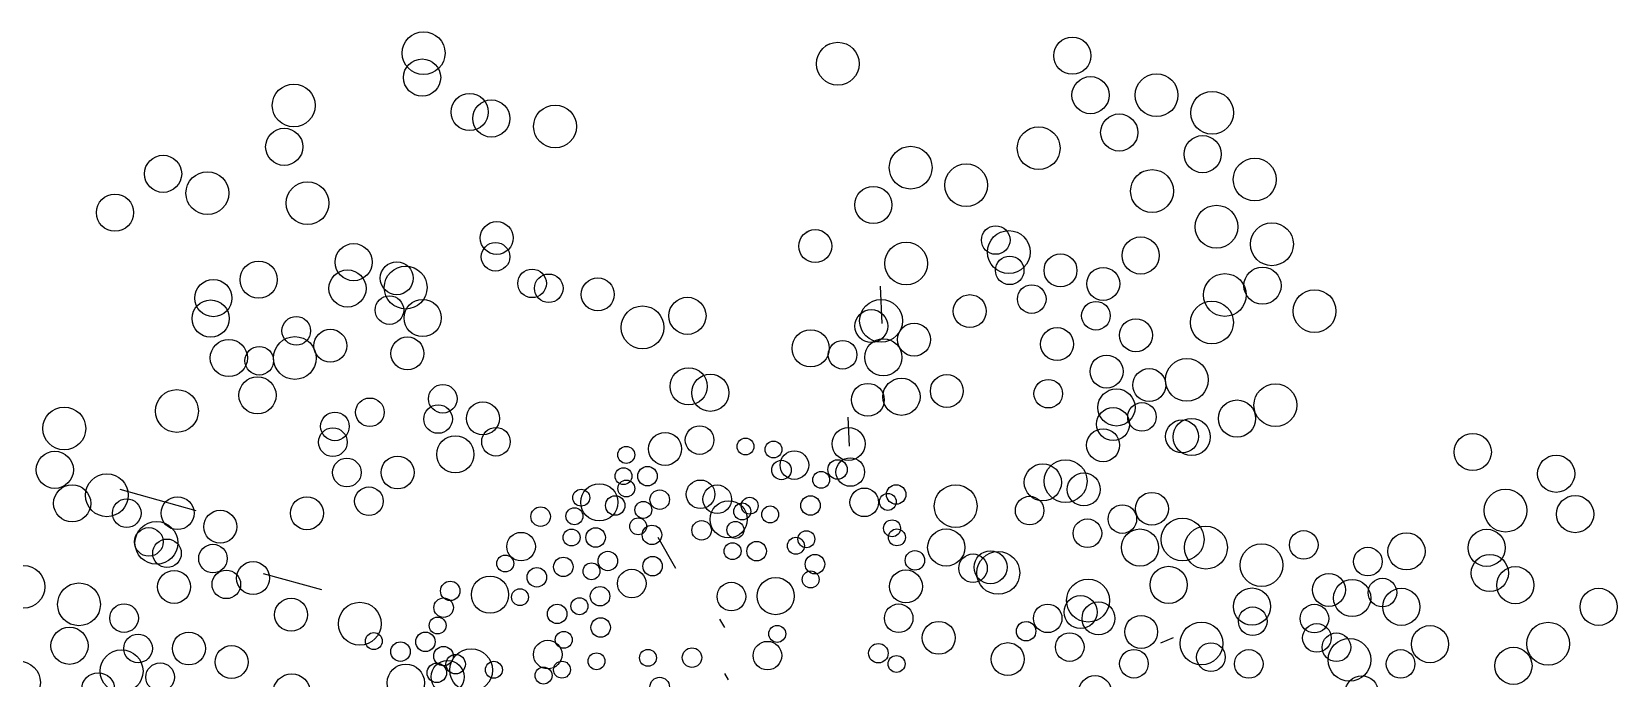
# Model space of a CAD drawing. Header units: millimetres. Extents: x 441156 to 441876, y 4514765 to 4515211.
# Drawn here: x 441429.584 to 441430.899, y 4514834.566 to 4514835.102 of the extents above; entities that cross this region are included whole.
import ezdxf

# ---------------------------------------------------------------- set-up
doc = ezdxf.new("R2010")
doc.units = ezdxf.units.MM
doc.layers.add('01_piscinas', color=254, linetype='Continuous')

msp = doc.modelspace()

# ---------------------------------------------------------------- linework, layer by layer
at = {"layer": '01_piscinas'}
for p, q in [((441430.24276375, 4514835.09087894, 0.00000076), (441430.24610121, 4514835.09232582, 0.00000076)), ((441430.50334688, 4514834.98527277, 0.00000076), (441430.50668435, 4514834.98671966, 0.00000076)), ((441430.22639835, 4514834.93611501, 0.00000076), (441430.22896564, 4514834.937228, 0.00000076)), ((441430.28956962, 4514834.86036753, 0.00000076), (441430.28803978, 4514834.89133213, 0.00000076)), ((441430.42684692, 4514834.85487949, 0.00000076), (441430.4294142, 4514834.85599248, 0.00000076)), ((441430.26240287, 4514834.75879855, 0.00000076), (441430.26122607, 4514834.78261747, 0.00000076)), ((441429.72076212, 4514834.70515435, 0.00000076), (441429.65775743, 4514834.72267197, 0.00000076)), ((441430.1183664, 4514834.65711892, 0.00000076), (441430.10372634, 4514834.68303511, 0.00000076)), ((441429.82485864, 4514834.63940379, 0.00000076), (441429.7763935, 4514834.65287888, 0.00000076)), ((441430.15473993, 4514834.61521021, 0.00000076), (441430.15890648, 4514834.60839073, 0.00000076)), ((441430.41051904, 4514834.61325801, 0.00000076), (441430.41205889, 4514834.61264953, 0.00000076)), ((441430.52058021, 4514834.59549878, 0.00000076), (441430.53126011, 4514834.60012883, 0.00000076)), ((441430.15868773, 4514834.57021599, 0.00000076), (441430.16189277, 4514834.56497023, 0.00000076))]:
    msp.add_line(p, q, dxfattribs=at)
for centre, radius in [((441429.90929168, 4514835.08468191, 0.00000076), 0.01775907), ((441430.25279657, 4514835.07590969, 0.00000076), 0.01775907), ((441430.4472708, 4514835.08250557, 0.00000076), 0.01541533), ((441429.90804366, 4514835.06440712, 0.00000076), 0.01541533), ((441430.51712684, 4514835.04977403, 0.00000076), 0.01775907), ((441429.80155099, 4514835.04129966, 0.00000076), 0.01775907), ((441430.46236235, 4514835.04980457, 0.00000076), 0.01541533), ((441429.9474768, 4514835.03578405, 0.00000076), 0.01541533), ((441429.96545398, 4514835.03044488, 0.00000076), 0.01541533), ((441430.01829068, 4514835.02388418, 0.00000076), 0.01775907), ((441430.56316717, 4514835.03522133, 0.00000076), 0.01775907), ((441430.48615857, 4514835.01885711, 0.00000076), 0.01541533), ((441429.79369578, 4514835.00695451, 0.00000076), 0.01541533), ((441430.41933638, 4514835.0058214, 0.00000076), 0.01775907), ((441430.55531196, 4514835.00087618, 0.00000076), 0.01541533), ((441430.31318526, 4514834.98968731, 0.00000076), 0.01775907), ((441429.69323643, 4514834.98458096, 0.00000076), 0.01541533), ((441430.35922559, 4514834.9751346, 0.00000076), 0.01775907), ((441430.59849967, 4514834.97979196, 0.00000076), 0.01775907), ((441429.7299619, 4514834.96855378, 0.00000076), 0.01775907), ((441429.81302836, 4514834.9601922, 0.00000076), 0.01775907), ((441430.5133797, 4514834.97030352, 0.00000076), 0.01775907), ((441429.65333646, 4514834.95237489, 0.00000076), 0.01541533), ((441430.28221699, 4514834.95877039, 0.00000076), 0.01541533), ((441430.5667788, 4514834.94069779, 0.00000076), 0.01775907), ((441429.96988138, 4514834.93134806, 0.00000076), 0.01366082), ((441430.23411591, 4514834.9246002, 0.00000076), 0.01366082), ((441430.38371147, 4514834.92967396, 0.00000076), 0.01185795), ((441430.39455809, 4514834.91970523, 0.00000076), 0.01775907), ((441430.61281913, 4514834.92614509, 0.00000076), 0.01775907), ((441429.85121348, 4514834.91129435, 0.00000076), 0.01541533), ((441429.96892137, 4514834.91575207, 0.00000076), 0.01185795), ((441430.30943812, 4514834.9102168, 0.00000076), 0.01775907), ((441430.50391235, 4514834.91681268, 0.00000076), 0.01541533), ((441429.77255575, 4514834.89674887, 0.00000076), 0.01541533), ((441429.88700392, 4514834.8979771, 0.00000076), 0.01366082), ((441430.39532036, 4514834.90451934, 0.00000076), 0.01185795), ((441430.43744689, 4514834.90449585, 0.00000076), 0.01366082), ((441429.73493989, 4514834.88151241, 0.00000076), 0.01541533), ((441429.84616153, 4514834.88948808, 0.00000076), 0.01541533), ((441429.89440119, 4514834.89021013, 0.00000076), 0.01775907), ((441429.99925455, 4514834.89373433, 0.00000076), 0.01185795), ((441430.01308315, 4514834.88962728, 0.00000076), 0.01185795), ((441430.05372677, 4514834.88458058, 0.00000076), 0.01366082), ((441430.47286253, 4514834.89330147, 0.00000076), 0.01366082), ((441430.57376839, 4514834.88408114, 0.00000076), 0.01775907), ((441430.60496392, 4514834.89179994, 0.00000076), 0.01541533), ((441429.88096145, 4514834.87155776, 0.00000076), 0.01185795), ((441430.36222345, 4514834.87068613, 0.00000076), 0.01366082), ((441430.41362514, 4514834.88071361, 0.00000076), 0.01185795), ((441430.64815163, 4514834.87071572, 0.00000076), 0.01775907), ((441429.73265578, 4514834.8645428, 0.00000076), 0.01541533), ((441429.90851748, 4514834.86503194, 0.00000076), 0.01541533), ((441430.09085763, 4514834.85721242, 0.00000076), 0.01775907), ((441430.12806, 4514834.86680888, 0.00000076), 0.01541533), ((441430.28056875, 4514834.85827529, 0.00000076), 0.01366082), ((441430.28865475, 4514834.86263004, 0.00000076), 0.01775907), ((441430.46682005, 4514834.86688212, 0.00000076), 0.01185795), ((441430.56303166, 4514834.86122728, 0.00000076), 0.01775907), ((441429.80368503, 4514834.85434733, 0.00000076), 0.01185795), ((441430.31598439, 4514834.84708091, 0.00000076), 0.01366082), ((441430.43456447, 4514834.84336469, 0.00000076), 0.01366082), ((441430.50004137, 4514834.85066349, 0.00000076), 0.01366082), ((441429.74774733, 4514834.8318418, 0.00000076), 0.01541533), ((441429.80251182, 4514834.83181127, 0.00000076), 0.01775907), ((441429.83193539, 4514834.84201873, 0.00000076), 0.01366082), ((441429.89583267, 4514834.83558675, 0.00000076), 0.01366082), ((441430.23025854, 4514834.83980349, 0.00000076), 0.01541533), ((441430.256747, 4514834.83449305, 0.00000076), 0.01185795), ((441430.29046497, 4514834.83236986, 0.00000076), 0.01541533), ((441429.77299275, 4514834.82957343, 0.00000076), 0.01185795), ((441430.4756407, 4514834.82059105, 0.00000076), 0.01366082), ((441430.54224828, 4514834.81364052, 0.00000076), 0.01775907), ((441430.12904274, 4514834.80831457, 0.00000076), 0.01541533), ((441430.14701992, 4514834.8029754, 0.00000076), 0.01541533), ((441430.34316324, 4514834.80444293, 0.00000076), 0.01366082), ((441430.51105634, 4514834.80939666, 0.00000076), 0.01366082), ((441429.70472136, 4514834.78785863, 0.00000076), 0.01775907), ((441429.77154355, 4514834.80089434, 0.00000076), 0.01541533), ((441429.92520584, 4514834.79797302, 0.00000076), 0.01185795), ((441430.27768634, 4514834.79714413, 0.00000076), 0.01366082), ((441430.30555652, 4514834.79966886, 0.00000076), 0.01541533), ((441430.4272819, 4514834.80221788, 0.00000076), 0.01185795), ((441430.48385208, 4514834.79081398, 0.00000076), 0.01541533), ((441430.61566111, 4514834.79268824, 0.00000076), 0.01775907), ((441429.8646999, 4514834.78678419, 0.00000076), 0.01185795), ((441429.92131973, 4514834.78119897, 0.00000076), 0.01185795), ((441429.95842715, 4514834.78175439, 0.00000076), 0.01366082), ((441430.50501387, 4514834.78297732, 0.00000076), 0.01185795), ((441430.5838239, 4514834.7815943, 0.00000076), 0.01541533), ((441429.61128512, 4514834.77341063, 0.00000076), 0.01775907), ((441429.83576462, 4514834.77506383, 0.00000076), 0.01185795), ((441430.48101731, 4514834.77703978, 0.00000076), 0.01366082), ((441430.53823519, 4514834.76675869, 0.00000076), 0.01366082), ((441430.54620803, 4514834.76635783, 0.00000076), 0.01541533), ((441429.83400761, 4514834.76201029, 0.00000076), 0.01185795), ((441429.93561681, 4514834.75188747, 0.00000076), 0.01541533), ((441429.96928584, 4514834.76238655, 0.00000076), 0.01185795), ((441430.10954749, 4514834.75637154, 0.00000076), 0.01366082), ((441430.1381647, 4514834.76375342, 0.00000076), 0.01185795), ((441430.17623357, 4514834.75838814, 0.00000076), 0.00701654), ((441430.26169912, 4514834.76053893, 0.00000076), 0.01366082), ((441430.47275829, 4514834.75945989, 0.00000076), 0.01366082), ((441430.77932117, 4514834.7537935, 0.00000076), 0.01541533), ((441429.6034299, 4514834.73906548, 0.00000076), 0.01541533), ((441430.07734896, 4514834.75146034, 0.00000076), 0.00701654), ((441430.19944098, 4514834.75591185, 0.00000076), 0.00701654), ((441430.21677897, 4514834.74298005, 0.00000076), 0.01185795), ((441429.8456165, 4514834.73685567, 0.00000076), 0.01185795), ((441429.88774303, 4514834.73683218, 0.00000076), 0.01366082), ((441430.07504733, 4514834.73384103, 0.00000076), 0.00701654), ((441430.09496514, 4514834.7338245, 0.00000076), 0.00808333), ((441430.20610274, 4514834.73893335, 0.00000076), 0.00808333), ((441430.25255711, 4514834.73930567, 0.00000076), 0.00808333), ((441430.2630916, 4514834.73726187, 0.00000076), 0.01185795), ((441430.42282609, 4514834.72863241, 0.00000076), 0.01541533), ((441430.44169384, 4514834.72965625, 0.00000076), 0.01775907), ((441430.84847456, 4514834.73581257, 0.00000076), 0.01541533), ((441429.61782682, 4514834.7112241, 0.00000076), 0.01541533), ((441429.64661762, 4514834.71798126, 0.00000076), 0.01775907), ((441430.05495999, 4514834.71211949, 0.00000076), 0.01541533), ((441430.07738201, 4514834.7235696, 0.00000076), 0.00701654), ((441430.13892066, 4514834.7187578, 0.00000076), 0.01185795), ((441430.15274926, 4514834.71465075, 0.00000076), 0.01185795), ((441430.23897488, 4514834.73077985, 0.00000076), 0.00701654), ((441430.30119619, 4514834.71859183, 0.00000076), 0.00808333), ((441430.35052393, 4514834.70899538, 0.00000076), 0.01775907), ((441430.45677108, 4514834.72285469, 0.00000076), 0.01366082), ((441429.66310339, 4514834.7031265, 0.00000076), 0.01185795), ((441429.70522992, 4514834.70310301, 0.00000076), 0.01366082), ((441429.81251959, 4514834.70302246, 0.00000076), 0.01366082), ((441429.86392128, 4514834.71304994, 0.00000076), 0.01185795), ((441430.03998484, 4514834.71595726, 0.00000076), 0.00701654), ((441430.06818145, 4514834.70945285, 0.00000076), 0.00808333), ((441430.09151724, 4514834.70579676, 0.00000076), 0.00701654), ((441430.10509947, 4514834.71432257, 0.00000076), 0.00808333), ((441430.16232102, 4514834.698006, 0.00000076), 0.01541533), ((441430.17969056, 4514834.70931682, 0.00000076), 0.00701654), ((441430.23014659, 4514834.70950714, 0.00000076), 0.00808333), ((441430.27470049, 4514834.71210726, 0.00000076), 0.01185795), ((441430.29426905, 4514834.71246805, 0.00000076), 0.00701654), ((441430.41185092, 4514834.70529581, 0.00000076), 0.01185795), ((441430.51324248, 4514834.70673755, 0.00000076), 0.01366082), ((441430.8065423, 4514834.70523991, 0.00000076), 0.01775907), ((441430.86422404, 4514834.70233923, 0.00000076), 0.01541533), ((441429.74064556, 4514834.69190862, 0.00000076), 0.01366082), ((441430.00631324, 4514834.7002671, 0.00000076), 0.00808333), ((441430.03431722, 4514834.70057518, 0.00000076), 0.00701654), ((441430.08719012, 4514834.69220232, 0.00000076), 0.00701654), ((441430.17349373, 4514834.70459028, 0.00000076), 0.00701654), ((441430.19670114, 4514834.70211399, 0.00000076), 0.00701654), ((441430.48875232, 4514834.69820375, 0.00000076), 0.01185795), ((441429.68140818, 4514834.67932076, 0.00000076), 0.01185795), ((441429.68768286, 4514834.67849257, 0.00000076), 0.01775907), ((441429.99013148, 4514834.67535234, 0.00000076), 0.01185795), ((441430.03201559, 4514834.68295586, 0.00000076), 0.00701654), ((441430.0519334, 4514834.68293934, 0.00000076), 0.00808333), ((441430.09863127, 4514834.68511077, 0.00000076), 0.00808333), ((441430.13982212, 4514834.68890012, 0.00000076), 0.00808333), ((441430.16782611, 4514834.6892082, 0.00000076), 0.00701654), ((441430.22669868, 4514834.68147939, 0.00000076), 0.00701654), ((441430.29774828, 4514834.69056409, 0.00000076), 0.00701654), ((441430.30181584, 4514834.6830597, 0.00000076), 0.00701654), ((441430.34266871, 4514834.67465023, 0.00000076), 0.01541533), ((441430.45981704, 4514834.68648339, 0.00000076), 0.01185795), ((441430.50331264, 4514834.67458911, 0.00000076), 0.01541533), ((441430.53872246, 4514834.68134816, 0.00000076), 0.01775907), ((441430.55807713, 4514834.67455857, 0.00000076), 0.01775907), ((441430.63913483, 4514834.67681852, 0.00000076), 0.01185795), ((441430.72436287, 4514834.67141717, 0.00000076), 0.01541533), ((441430.79082356, 4514834.67434292, 0.00000076), 0.01541533), ((441429.69647262, 4514834.66983627, 0.00000076), 0.01185795), ((441429.73460309, 4514834.66548927, 0.00000076), 0.01185795), ((441430.16552448, 4514834.67158889, 0.00000076), 0.00701654), ((441430.18544229, 4514834.67157236, 0.00000076), 0.00808333), ((441430.21805434, 4514834.676087, 0.00000076), 0.00701654), ((441430.60411746, 4514834.66000587, 0.00000076), 0.01775907), ((441430.69232975, 4514834.66298703, 0.00000076), 0.01185795), ((441429.57744519, 4514834.64206215, 0.00000076), 0.01775907), ((441429.76782441, 4514834.64927064, 0.00000076), 0.01366082), ((441429.97700308, 4514834.66138913, 0.00000076), 0.00701654), ((441430.02514971, 4514834.65856769, 0.00000076), 0.00808333), ((441430.0484855, 4514834.65491159, 0.00000076), 0.00701654), ((441430.06206773, 4514834.6634374, 0.00000076), 0.00808333), ((441430.09913868, 4514834.6591844, 0.00000076), 0.00808333), ((441430.23381272, 4514834.66079341, 0.00000076), 0.00808333), ((441430.31670982, 4514834.66394258, 0.00000076), 0.00808333), ((441430.36490785, 4514834.65746383, 0.00000076), 0.01185795), ((441430.3794215, 4514834.6582514, 0.00000076), 0.01366082), ((441430.38585642, 4514834.65356601, 0.00000076), 0.01775907), ((441430.79351626, 4514834.65343624, 0.00000076), 0.01541533), ((441429.70234751, 4514834.64197184, 0.00000076), 0.01366082), ((441429.74567764, 4514834.64407283, 0.00000076), 0.01185795), ((441429.93137153, 4514834.63865654, 0.00000076), 0.00808333), ((441429.96437144, 4514834.63557846, 0.00000076), 0.01541533), ((441430.00314471, 4514834.64994099, 0.00000076), 0.00808333), ((441430.08193392, 4514834.64476158, 0.00000076), 0.01185795), ((441430.20120879, 4514834.63435754, 0.00000076), 0.01541533), ((441430.23025243, 4514834.64814643, 0.00000076), 0.00701654), ((441430.3092908, 4514834.64235843, 0.00000076), 0.01366082), ((441430.46028667, 4514834.63060593, 0.00000076), 0.01775907), ((441430.52710886, 4514834.64364165, 0.00000076), 0.01541533), ((441430.66007417, 4514834.6394696, 0.00000076), 0.01366082), ((441430.67930844, 4514834.63273161, 0.00000076), 0.01541533), ((441430.70444473, 4514834.63723831, 0.00000076), 0.01185795), ((441430.81461978, 4514834.64339546, 0.00000076), 0.01541533), ((441429.62348552, 4514834.62750944, 0.00000076), 0.01775907), ((441429.98920118, 4514834.63344856, 0.00000076), 0.00701654), ((441430.05559953, 4514834.6342256, 0.00000076), 0.00808333), ((441430.16451934, 4514834.63390506, 0.00000076), 0.01185795), ((441430.45405891, 4514834.62109134, 0.00000076), 0.01366082), ((441430.59626225, 4514834.62566071, 0.00000076), 0.01541533), ((441430.72011578, 4514834.62543993, 0.00000076), 0.01541533), ((441430.88377317, 4514834.62541453, 0.00000076), 0.01541533), ((441429.66087944, 4514834.61604943, 0.00000076), 0.01185795), ((441429.79941306, 4514834.61889472, 0.00000076), 0.01366082), ((441429.85636607, 4514834.61142638, 0.00000076), 0.01775907), ((441429.92586767, 4514834.62476138, 0.00000076), 0.00808333), ((441430.02002919, 4514834.61956948, 0.00000076), 0.00808333), ((441430.03849076, 4514834.62593507, 0.00000076), 0.00701654), ((441430.30324833, 4514834.61593908, 0.00000076), 0.01185795), ((441430.42682058, 4514834.61589206, 0.00000076), 0.01185795), ((441430.46894711, 4514834.61586857, 0.00000076), 0.01366082), ((441430.59685922, 4514834.61345211, 0.00000076), 0.01185795), ((441430.64798282, 4514834.61570269, 0.00000076), 0.01185795), ((441429.61563031, 4514834.59316429, 0.00000076), 0.01541533), ((441429.92089932, 4514834.60997834, 0.00000076), 0.00701654), ((441430.05610694, 4514834.60829923, 0.00000076), 0.00808333), ((441430.20255871, 4514834.60300882, 0.00000076), 0.00701654), ((441430.33646964, 4514834.59972045, 0.00000076), 0.01366082), ((441430.40893025, 4514834.60521107, 0.00000076), 0.00808333), ((441430.50436275, 4514834.60467418, 0.00000076), 0.01366082), ((441430.55433, 4514834.59508806, 0.00000076), 0.01775907), ((441430.65005414, 4514834.59962063, 0.00000076), 0.01185795), ((441430.743912, 4514834.59449247, 0.00000076), 0.01541533), ((441430.84184091, 4514834.59484187, 0.00000076), 0.01775907), ((441429.67248832, 4514834.59089482, 0.00000076), 0.01185795), ((441429.71461485, 4514834.59087132, 0.00000076), 0.01366082), ((441429.86797401, 4514834.59705482, 0.00000076), 0.00701654), ((441429.89007645, 4514834.58829136, 0.00000076), 0.00808333), ((441429.91078704, 4514834.59641061, 0.00000076), 0.00808333), ((441430.01225043, 4514834.58588387, 0.00000076), 0.01185795), ((441430.02551542, 4514834.59808473, 0.00000076), 0.00701654), ((441430.19443301, 4514834.5849447, 0.00000076), 0.01185795), ((441430.28642208, 4514834.58694335, 0.00000076), 0.00808333), ((441430.39372368, 4514834.58205885, 0.00000076), 0.01366082), ((441430.44512537, 4514834.59208632, 0.00000076), 0.01185795), ((441430.56220196, 4514834.58369399, 0.00000076), 0.01185795), ((441430.66628761, 4514834.59189695, 0.00000076), 0.01185795), ((441430.67708981, 4514834.58145676, 0.00000076), 0.01775907), ((441429.65881802, 4514834.57208007, 0.00000076), 0.01775907), ((441429.75003049, 4514834.57967694, 0.00000076), 0.01366082), ((441429.92916937, 4514834.56730535, 0.00000076), 0.01366082), ((441429.92577297, 4514834.58459137, 0.00000076), 0.00808333), ((441429.93587093, 4514834.57787969, 0.00000076), 0.00808333), ((441429.9486585, 4514834.57289653, 0.00000076), 0.01775907), ((441430.05265904, 4514834.58027148, 0.00000076), 0.00701654), ((441430.09534212, 4514834.58313313, 0.00000076), 0.00701654), ((441430.13184423, 4514834.58330821, 0.00000076), 0.00808333), ((441430.30148434, 4514834.57805835, 0.00000076), 0.00701654), ((441430.49832028, 4514834.57825484, 0.00000076), 0.01185795), ((441430.59359223, 4514834.57808501, 0.00000076), 0.01185795), ((441430.71948252, 4514834.57806546, 0.00000076), 0.01185795), ((441430.81306539, 4514834.57651154, 0.00000076), 0.01541533), ((441429.57369806, 4514834.56259164, 0.00000076), 0.01775907), ((441429.63939142, 4514834.5570616, 0.00000076), 0.01366082), ((441429.6907931, 4514834.56708908, 0.00000076), 0.01185795), ((441429.79993153, 4514834.55444787, 0.00000076), 0.01541533), ((441429.89455119, 4514834.56252853, 0.00000076), 0.01541533), ((441429.9202691, 4514834.57069621, 0.00000076), 0.00808333), ((441429.9675606, 4514834.57323042, 0.00000076), 0.00701654), ((441430.00877771, 4514834.56840375, 0.00000076), 0.00701654), ((441430.02402603, 4514834.57331456, 0.00000076), 0.00701654), ((441430.4660647, 4514834.55473741, 0.00000076), 0.01366082), ((441430.68722694, 4514834.55454803, 0.00000076), 0.01366082), ((441430.10506054, 4514834.55893656, 0.00000076), 0.00808333)]:
    msp.add_circle(centre, radius, dxfattribs=at)

doc.saveas('drawing.dxf')
